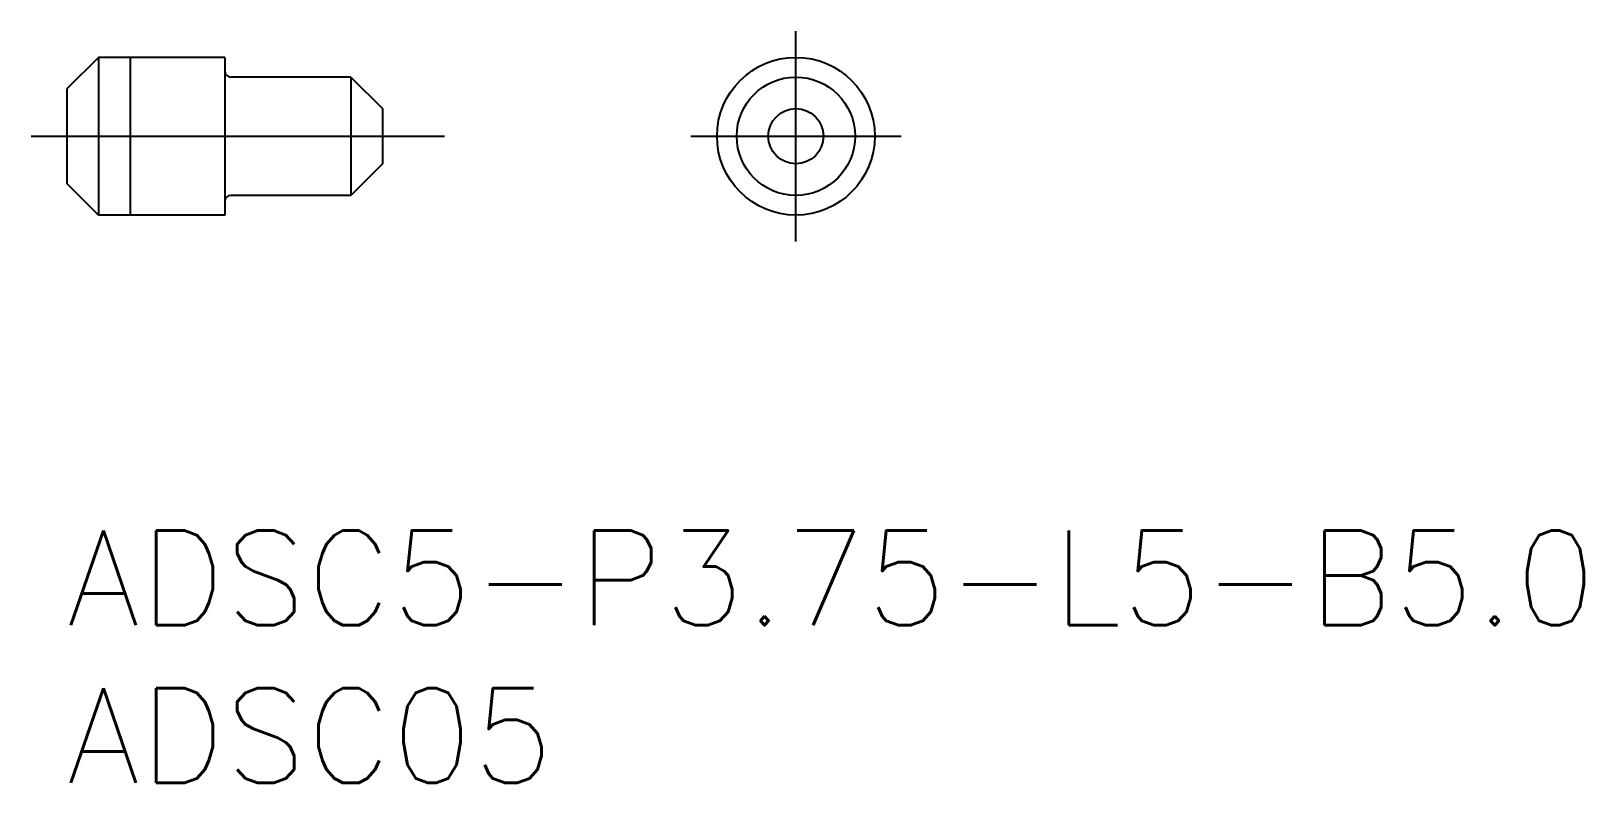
# Model space of a CAD drawing. Extents: x -1.1 to 48.1, y -8 to 15.8.
import ezdxf

# ---------------------------------------------------------------- set-up
doc = ezdxf.new("R2010")
doc.units = 0
doc.header["$LTSCALE"] = 0.5
doc.linetypes.add('CENTER', pattern=[50.8, 31.75, -6.35, 6.35, -6.35])
for name, color, linetype in [('MSM_CENTER', 1, 'CENTER'), ('MSM_CONTINUOUS', 7, 'CONTINUOUS'), ('MSM_NARROW', 5, 'CONTINUOUS'), ('MSM_PART_NUMBER', 7, 'CONTINUOUS')]:
    doc.layers.add(name, color=color, linetype=linetype)
doc.styles.get("Standard").update_dxf_attribs({"font": 'txt.shx', "height": 1, "bigfont": 'bigfont.shx'})

# ---------------------------------------------------------------- blocks, each defined once
blk = doc.blocks.new('*U12')
at = {"layer": 'MSM_PART_NUMBER'}
blk.add_text('ADSC5-P3.75-L5-B5.0', height=3, dxfattribs=at).set_placement((0, -3))
blk = doc.blocks.new('*U13')
at = {"layer": 'MSM_PART_NUMBER'}
blk.add_text('ADSC05', height=3, dxfattribs=at).set_placement((0, -8))

msp = doc.modelspace()

# ---------------------------------------------------------------- linework, layer by layer
at = {"layer": 'MSM_CENTER'}
for p, q in [((23.106, 9.167), (23.106, 15.833)), ((-1.137, 12.5), (11.971, 12.5)), ((19.773, 12.5), (26.439, 12.5))]:
    msp.add_line(p, q, dxfattribs=at)
at = {"layer": 'MSM_CONTINUOUS'}
for p, q in [((1, 15), (0, 14)), ((5, 15), (1, 15)), ((1, 15), (1, 10)), ((5, 15), (5, 10)), ((9, 14.375), (5.2, 14.375)), ((9, 14.375), (9, 10.625)), ((9, 14.375), (10, 13.375)), ((0, 14), (0, 11)), ((10, 13.375), (10, 11.625)), ((10, 11.625), (9, 10.625)), ((1, 10), (0, 11)), ((9, 10.625), (5.2, 10.625)), ((5, 10), (1, 10))]:
    msp.add_line(p, q, dxfattribs=at)
for radius in [2.5, 1.875, 0.875]:
    msp.add_circle((23.106, 12.5), radius, dxfattribs=at)
for centre, start, end in [((5.2, 14.575), 180, 270), ((5.2, 10.425), 90, 180)]:
    msp.add_arc(centre, 0.2, start, end, dxfattribs=at)
at = {"layer": 'MSM_NARROW'}
msp.add_line((2, 15), (2, 10), dxfattribs=at)

# ---------------------------------------------------------------- block references
at = {"layer": 'MSM_CONTINUOUS'}
for name in ['*U12', '*U13']:
    msp.add_blockref(name, (0, 0), dxfattribs=at)

doc.saveas('drawing.dxf')
